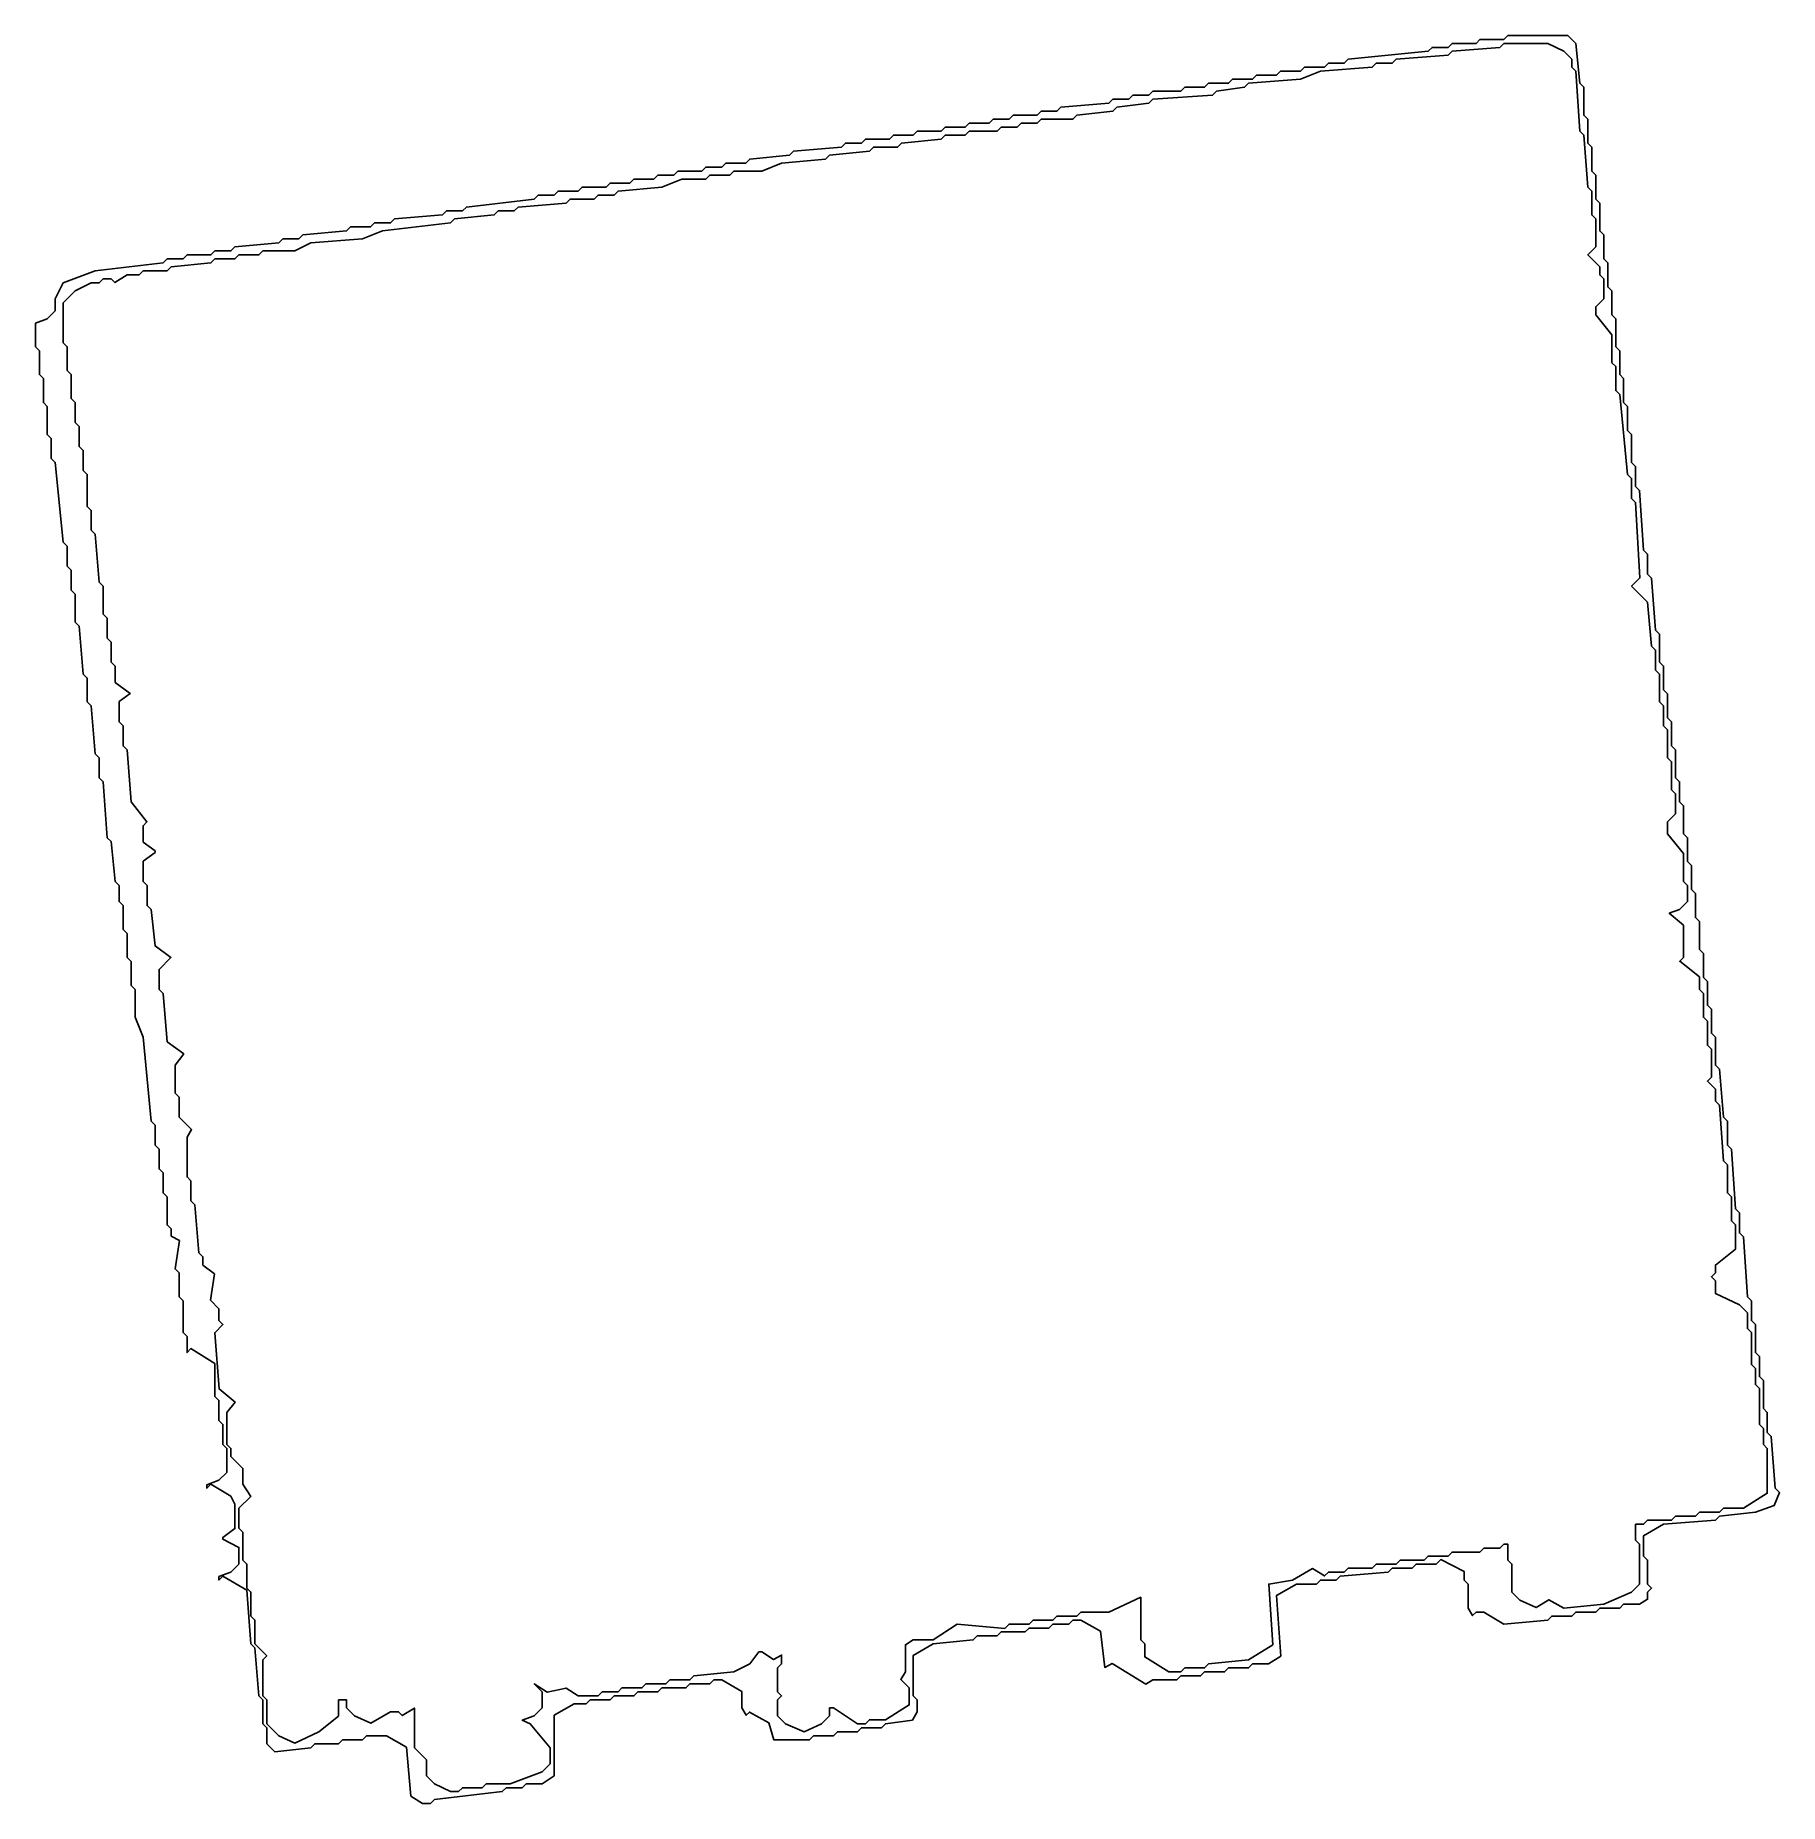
# Model space of a CAD drawing. Header units: millimetres. Extents: x 51 to 160, y 94 to 204.
import ezdxf

# ---------------------------------------------------------------- set-up
doc = ezdxf.new("R2010")
doc.units = ezdxf.units.MM
doc.layers.add('HOLES', color=1, linetype='CONTINUOUS')
doc.layers.add('OUTER', color=3, linetype='CONTINUOUS')

msp = doc.modelspace()

# ---------------------------------------------------------------- linework, layer by layer
at = {"layer": 'HOLES'}
msp.add_lwpolyline([(146.5, 203.5), (147, 203), (147, 202.5), (147.25, 202.25), (147.5, 198.5), (147.75, 198.25), (148, 195), (148.25, 194.75), (148.25, 193.25), (148.5, 193), (148.5, 191.25), (148, 190.75), (148.75, 190), (148.75, 189.5), (149, 189.25), (149, 188), (148.5, 187.5), (148.5, 187), (149.5, 185.75), (149.5, 184), (149.75, 183.75), (149.75, 182.25), (150, 182), (150.5, 177), (150.75, 176.75), (150.75, 175.5), (151, 175.25), (151.266358, 170.516358), (150.75, 170), (151.75, 169), (152, 166.25), (152.25, 166), (152.25, 164.75), (152.5, 164.5), (152.5, 162.75), (152.75, 162.5), (152.75, 161.25), (153, 161), (153, 159.25), (153.25, 159), (153.25, 157.25), (153.5, 157), (153.5, 155.75), (153, 155.25), (153, 154.5), (154, 153.25), (154, 151.5), (154.25, 151.25), (154.25, 150.25), (153.75, 149.75), (153.100769, 149.51141), (154, 148.767294), (154, 146.75), (153.76341, 146.51341), (155, 145.526329), (155, 144.75), (155.25, 144.5), (155.25, 143), (155.5, 142.75), (155.5, 141.25), (155.75, 141), (155.75, 139.25), (155.5, 139), (156, 138.5), (156, 137.75), (156.25, 137.5), (156.5, 134), (156.75, 133.75), (156.75, 132), (157, 131.75), (157, 130.25), (157.25, 130), (157.25, 128.473671), (156, 127.475886), (156, 127), (155.75, 126.75), (156, 126.5), (156, 125.701064), (157.5, 125), (158, 124.5), (158, 123.5), (158.25, 123.25), (158.25, 121.25), (158.5, 121), (158.5, 120), (158.75, 119.75), (158.75, 117.5), (159, 117.25), (159, 116.25), (159.25, 116), (159.25, 113.187094), (157.75, 112.25), (156.5, 112.25), (156.25, 112), (155, 112), (154.75, 111.75), (153.5, 111.75), (153.25, 111.5), (151.75, 111.5), (151.5, 111.25), (151, 111.25), (151, 110.25), (151.25, 110), (151.25, 107.5), (150.75, 107), (149, 106.25), (146.5, 106), (145.565787, 106.522421), (144.772693, 106.032262), (143.75, 106.5), (143.25, 107), (143.25, 108.75), (143, 109), (143, 110), (142.75, 110), (142.5, 109.75), (141.5, 109.75), (141.25, 109.5), (139.5, 109.5), (139.25, 109.25), (138, 109.25), (137.75, 109), (136.25, 109), (136, 108.75), (134.75, 108.75), (134.5, 108.5), (133, 108.5), (132.75, 108.25), (131.75, 108.25), (131.511271, 108.011271), (130.760505, 108.47527), (129.5, 107.75), (128.01367, 107.496932), (128.274144, 103.702177), (126.75, 102.75), (124.25, 102.5), (124, 102.25), (122.75, 102.25), (122.5, 102), (121.75, 102), (120.25, 102.937099), (120.25, 103.75), (120, 104), (120, 106.677014), (118, 105.75), (116.25, 105.75), (116, 105.5), (114.75, 105.5), (114.5, 105.25), (113.25, 105.25), (113, 105), (111.75, 105), (111.479226, 104.729226), (108.5, 105), (107, 104), (105.75, 104), (105.25, 103.699532), (105.25, 102), (104.967131, 101.532869), (105.5, 101), (105.5, 99.937099), (104, 99), (103, 99), (102.75, 98.75), (102.25, 98.75), (100.75, 99.75), (100.5, 99.75), (100.5, 99.25), (100, 98.75), (98.913712, 98.249687), (97.75, 98.75), (97.25, 99.25), (97.25, 100.25), (97.5, 100.5), (97.25, 100.75), (97.25, 102.25), (97.5, 102.5), (97.5, 103.050468), (96.987306, 102.776082), (96.25, 103.25), (96.081342, 103.25), (95.5, 102.5), (94.5, 102), (92, 101.75), (91.75, 101.5), (90.5, 101.5), (90.25, 101.25), (89, 101.25), (88.75, 101), (87.5, 101), (87.25, 100.75), (86.25, 100.75), (86, 100.5), (84.75, 100.5), (83.996352, 100.984017), (82.819198, 100.725471), (82, 101.25), (82.5, 100.75), (82.5, 99.75), (82, 99.25), (81.247319, 98.968559), (81.75, 98.75), (83, 97.25), (83, 96.25), (82.5, 95.75), (80.5, 95), (79, 95), (78.75, 94.75), (77.5, 94.75), (77.25, 94.5), (76.75, 94.5), (75.75, 95), (75.25, 95.5), (75.25, 96.5), (74.5, 97.25), (74.5, 99.731763), (73.738729, 99.261271), (73.5, 99.5), (73, 99.5), (71.76257, 98.787448), (70.75, 99.25), (70.25, 99.75), (70.25, 100.25), (69.75, 100.25), (69.75, 99.237985), (68.5, 98.25), (66.995041, 97.546426), (66, 98), (65.25, 98.75), (65.25, 100.25), (65, 100.5), (65, 102.75), (65.25, 103), (64.5, 103.75), (64.5, 105.25), (64.25, 105.5), (64.25, 107), (64, 107.25), (64, 108.75), (63.75, 109), (63.75, 110.75), (63.5, 111), (63.5, 112.25), (64.238729, 112.988729), (63.75, 113.75), (63.75, 114.75), (63, 115.5), (63, 116), (62.75, 116.25), (62.75, 118.25), (63.25669, 118.89967), (62.255381, 119.728256), (61.987682, 123.237682), (62.5, 123.75), (62.25, 124), (62.25, 124.75), (61.723098, 125.276902), (61.981525, 126.932409), (61.25, 127.476685), (61.25, 128), (61, 128.25), (60.75, 131.25), (60.5, 131.5), (60.5, 132.75), (60.25, 133), (60.25, 135.5), (60.532872, 135.967128), (59.75, 136.75), (59.75, 138), (59.5, 138.25), (59.5, 140), (60.049406, 140.707082), (59.007055, 141.467948), (58.75, 144.5), (58.5, 144.75), (58.5, 146), (59.246038, 146.746038), (58.248271, 147.47436), (58, 149.75), (57.75, 150), (57.75, 151.25), (57.5, 151.5), (57.5, 152.773315), (58.25, 153.331338), (58.25, 153.418662), (57.5, 153.976685), (57.5, 155), (57.735359, 155.235359), (56.75, 156.5), (56.5, 159.75), (56.25, 160), (56.25, 161.25), (56, 161.5), (56, 162.773315), (56.690168, 163.286821), (55.75, 163.973098), (55.75, 165), (55.5, 165.25), (55.5, 166.5), (55.25, 166.75), (55.25, 168), (55, 168.25), (55, 170), (54.75, 170.25), (54.5, 173.25), (54.25, 173.5), (54.25, 174.75), (54, 175), (54, 177), (53.75, 177.25), (53.75, 178.5), (53.5, 178.75), (53.5, 180), (53.25, 180.25), (53.25, 181.5), (53, 181.75), (53, 183.25), (52.75, 183.5), (52.75, 185), (52.5, 185.25), (52.5, 187.75), (53.25, 188.5), (54.25, 189), (54.75, 189), (55, 189.25), (55.5, 189.25), (55.738729, 189.011271), (56.5, 189.5), (57.25, 189.5), (57.5, 189.75), (59, 189.75), (59.25, 190), (61.75, 190.25), (62, 190.5), (63.25, 190.5), (63.5, 190.75), (64.75, 190.75), (65, 191), (67, 191), (68, 191.5), (71.25, 191.75), (72.5, 192.25), (76.75, 192.75), (77, 193), (79.5, 193.25), (79.75, 193.5), (80.75, 193.5), (81, 193.75), (84, 194), (84.25, 194.25), (85.75, 194.25), (86, 194.5), (87, 194.5), (87.25, 194.75), (90, 195), (91.25, 195.5), (92.75, 195.5), (93, 195.75), (94.25, 195.75), (94.5, 196), (96.25, 196), (97.5, 196.5), (100.25, 196.75), (100.5, 197), (103, 197.25), (103.25, 197.5), (104.75, 197.5), (105, 197.75), (107.5, 198), (107.75, 198.25), (109, 198.25), (109.25, 198.5), (111, 198.5), (111.25, 198.75), (112.25, 198.75), (112.5, 199), (113.5, 199), (113.75, 199.25), (115.75, 199.25), (116, 199.5), (118.25, 199.75), (118.5, 200), (120.5, 200.25), (120.75, 200.5), (124.5, 200.75), (124.75, 201), (126.5, 201.25), (126.75, 201.5), (130, 201.75), (131.25, 202.25), (134.5, 202.5), (134.75, 202.75), (135.75, 202.75), (136, 203), (139.25, 203.25), (139.5, 203.5), (142.5, 203.75), (142.75, 204), (145.5, 204)], close=True, dxfattribs=at)
at = {"layer": 'OUTER'}
msp.add_lwpolyline([(146.75, 204.5), (143, 204.5), (142.75, 204.25), (141.25, 204.25), (141, 204), (139.5, 204), (139.25, 203.75), (138.25, 203.75), (138, 203.5), (133, 203), (132.75, 202.75), (131.75, 202.75), (131.5, 202.5), (130.25, 202.5), (130, 202.25), (128.75, 202.25), (128.5, 202), (127.25, 202), (127, 201.75), (125.75, 201.75), (125.5, 201.5), (124.25, 201.5), (124, 201.25), (122.75, 201.25), (122.5, 201), (120.75, 201), (120.5, 200.75), (119.5, 200.75), (119.25, 200.5), (118.25, 200.5), (118, 200.25), (115, 200), (114.75, 199.75), (113.75, 199.75), (113.5, 199.5), (112, 199.5), (111.75, 199.25), (110.75, 199.25), (110.5, 199), (109.25, 199), (109, 198.75), (107.75, 198.75), (107.5, 198.5), (106, 198.5), (105.75, 198.25), (104.5, 198.25), (104.25, 198), (102.75, 198), (102.5, 197.75), (101.5, 197.75), (101.25, 197.5), (98.25, 197.25), (98, 197), (95.5, 196.75), (95.25, 196.5), (94, 196.5), (93.75, 196.25), (92.75, 196.25), (92.5, 196), (91, 196), (90.75, 195.75), (89.75, 195.75), (89.5, 195.5), (88.25, 195.5), (88, 195.25), (86.75, 195.25), (86.5, 195), (85, 195), (84.75, 194.75), (83.5, 194.75), (83.25, 194.5), (82.25, 194.5), (82, 194.25), (77.75, 193.75), (77.5, 193.5), (76.5, 193.5), (76.25, 193.25), (73.25, 193), (73, 192.75), (72, 192.75), (71.75, 192.5), (70.5, 192.5), (70.25, 192.25), (67.5, 192), (67.25, 191.75), (66.25, 191.75), (66, 191.5), (63.25, 191.25), (63, 191), (62, 191), (61.75, 190.75), (60.25, 190.75), (60, 190.5), (59, 190.5), (58.75, 190.25), (54.5, 189.75), (52.5, 189), (52, 188), (52, 187.25), (51.5, 186.75), (50.75, 186.46967), (50.75, 185), (51, 184.75), (51, 183.25), (51.25, 183), (51.25, 181.5), (51.5, 181.25), (51.5, 179.5), (51.75, 179.25), (51.75, 178), (52, 177.75), (52.5, 172.75), (52.75, 172.5), (52.75, 171.25), (53, 171), (53, 169.75), (53.25, 169.5), (53.25, 167.75), (53.5, 167.5), (53.75, 164.5), (54, 164.25), (54, 162.75), (54.25, 162.5), (54.5, 159.5), (54.75, 159.25), (54.75, 158), (55, 157.75), (55.25, 154.25), (55.5, 154), (55.75, 151.5), (56, 151.25), (56, 150.25), (56.25, 150), (56.25, 148.5), (56.5, 148.25), (56.5, 146.75), (56.75, 146.5), (56.75, 145), (57, 144.75), (57, 143), (57.5, 141.75), (58, 136.5), (58.25, 136.25), (58.25, 135), (58.5, 134.75), (58.5, 133.5), (58.75, 133.25), (58.75, 132), (59, 131.75), (59, 130), (59.25, 129.75), (59.25, 129.300468), (59.78344, 129.01498), (59.506854, 127.243146), (59.75, 127), (59.75, 125.5), (60, 125.25), (60, 123.25), (60.25, 123), (60.25, 122), (60.499796, 122.249796), (62, 121.312904), (62, 119.25), (62.25, 119), (62.25, 117.75), (62.5, 117.5), (62.5, 116.25), (62.75, 116), (62.75, 114.5), (62.25, 114), (61.5, 113.71967), (61.5, 113.5), (61.75, 113.75), (63, 113), (63.25, 112.5), (63.25, 110.976685), (62.5, 110.418662), (62.5, 110.30612), (63.5, 109.793886), (63.5, 108.75), (63, 108.25), (62.25, 107.96967), (62.25, 107.75), (62.5, 108), (63.991952, 107.126467), (64.25, 103.75), (64.5, 103.5), (64.75, 100.5), (65, 100.25), (65, 98.75), (65.25, 98.5), (65.25, 97.5), (65.745706, 97.004294), (68, 97.25), (68.25, 97.5), (69.75, 97.5), (70, 97.75), (71.25, 97.75), (71.5, 98), (72.75, 98), (73.992722, 97.284531), (74.268049, 94.220608), (75, 93.75), (75.5, 93.75), (75.75, 94), (80, 94.5), (80.25, 94.75), (81.25, 94.75), (81.5, 95), (82.5, 95), (83.25, 95.481763), (83.25, 99.28052), (84.5, 100), (85.25, 100), (85.5, 100.25), (86.75, 100.25), (87, 100.5), (88.25, 100.5), (88.5, 100.75), (89.75, 100.75), (90, 101), (91.5, 101), (91.75, 101.25), (93, 101.25), (93.25, 101.5), (93.75, 101.5), (95, 100.78052), (95, 99.75), (95.282869, 99.282869), (95.480325, 99.480325), (96.690671, 98.81322), (97.003882, 97.75), (99.25, 97.75), (99.5, 98), (100.75, 98), (101, 98.25), (102.25, 98.25), (102.5, 98.5), (103.75, 98.5), (104, 98.75), (105.690313, 98.982759), (106, 99.5), (106, 100.25), (105.75, 100.5), (105.75, 103.03052), (107, 103.75), (109.5, 104), (109.75, 104.25), (111, 104.25), (111.25, 104.5), (112.75, 104.5), (113, 104.75), (114.25, 104.75), (114.5, 105), (115.5, 105), (115.75, 105.25), (116.25, 105.25), (117.469044, 104.547581), (117.741768, 102.27847), (118.199491, 102.523436), (120.322122, 101.238131), (120.75, 101.5), (122.25, 101.5), (122.5, 101.75), (123.75, 101.75), (124, 102), (125.25, 102), (125.5, 102.25), (126.75, 102.25), (127, 102.5), (128, 102.5), (128.771213, 102.994873), (128.51095, 106.786555), (129.75, 107.5), (131, 107.5), (131.25, 107.75), (132.25, 107.75), (132.5, 108), (135.5, 108.25), (135.75, 108.5), (137, 108.5), (137.25, 108.75), (138.5, 108.75), (138.788648, 109.038648), (140.25, 108.298936), (140.25, 107.75), (140.5, 107.5), (140.5, 106), (140.782874, 105.532874), (141, 105.75), (141.5, 105.75), (142.75, 105), (145.5, 105.25), (145.75, 105.5), (147, 105.5), (147.25, 105.75), (148.5, 105.75), (148.75, 106), (150, 106), (150.25, 106.25), (151.25, 106.25), (151.75, 106.550468), (151.75, 107), (152, 107.25), (151.75, 107.5), (151.75, 109), (151.5, 109.25), (151.5, 110.53052), (152.75, 111.25), (156, 111.5), (156.25, 111.75), (158.5, 112), (159.686542, 112.420021), (160.021447, 113.228553), (159.75, 113.5), (159.5, 116.75), (159.25, 117), (159.25, 118.25), (159, 118.5), (159, 120.25), (158.75, 120.5), (158.75, 121.75), (158.5, 122), (158.5, 123.75), (158.25, 124), (158.25, 125.25), (158, 125.5), (157.75, 129.25), (157.5, 129.5), (157.5, 130.75), (157.25, 131), (157, 134.75), (156.75, 135), (156.75, 136.5), (156.5, 136.75), (156.25, 139.75), (156, 140), (156, 141.75), (155.75, 142), (155.75, 143.5), (155.5, 143.75), (155.5, 145.25), (155.25, 145.5), (155.25, 147), (155, 147.25), (155, 149), (154.75, 149.25), (154.75, 150.75), (154.5, 151), (154.5, 152.5), (154.25, 152.75), (154.25, 154.25), (154, 154.5), (154, 156.25), (153.75, 156.5), (153.75, 157.75), (153.5, 158), (153.5, 159.75), (153.25, 160), (153.25, 161.5), (153, 161.75), (153, 163.25), (152.75, 163.5), (152.75, 165), (152.5, 165.25), (152.5, 167), (152.25, 167.25), (152, 170.5), (151.75, 170.75), (151.75, 172), (151.5, 172.25), (151.25, 176), (151, 176.25), (151, 177.5), (150.75, 177.75), (150.75, 179.5), (150.5, 179.75), (150.5, 181.25), (150.25, 181.5), (150.25, 183), (150, 183.25), (150, 184.75), (149.75, 185), (149.75, 186.75), (149.5, 187), (149.5, 188.5), (149.25, 188.75), (149.25, 190.25), (149, 190.5), (149, 192), (148.75, 192.25), (148.75, 194), (148.5, 194.25), (148.5, 195.75), (148.25, 196), (148.25, 197.5), (148, 197.75), (148, 199.25), (147.75, 199.5), (147.75, 201.25), (147.5, 201.5), (147.25, 204)], close=True, dxfattribs=at)

doc.saveas('drawing.dxf')
